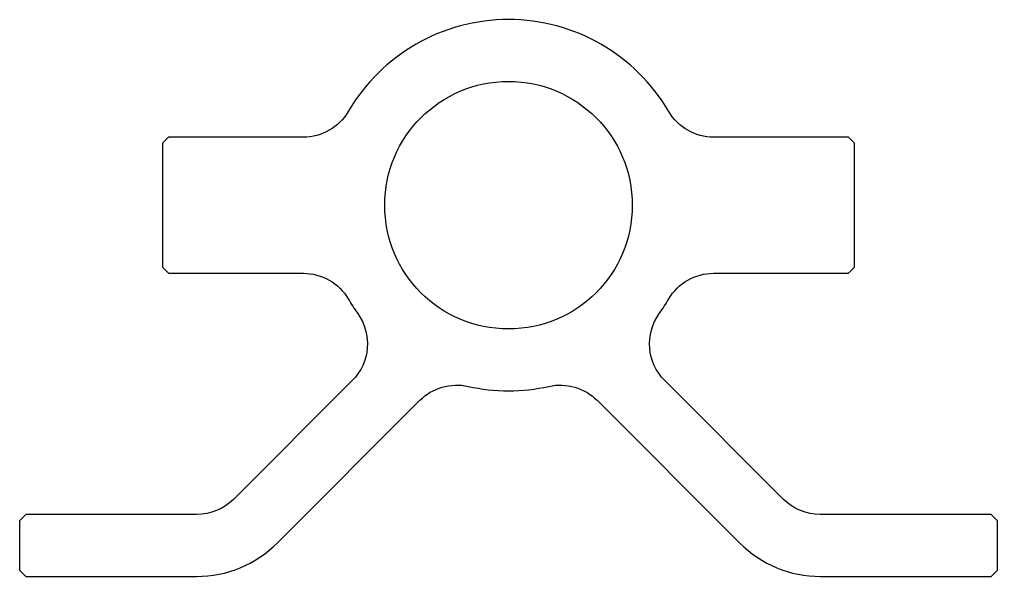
# Model space of a CAD drawing. Header units: millimetres. Extents: x -39.5 to 39.5, y -30 to 15.
import ezdxf

# ---------------------------------------------------------------- set-up
doc = ezdxf.new("R2010")
doc.units = ezdxf.units.MM

msp = doc.modelspace()

# ---------------------------------------------------------------- linework, layer by layer
msp.add_lwpolyline([(27.955, 5), (27.455, 5.5), (16.57, 5.5, -0.266336), (12.945, 7.578, 0.573341), (-12.945, 7.578, -0.266336), (-16.57, 5.5), (-27.455, 5.5), (-27.955, 5), (-27.955, -5), (-27.455, -5.5), (-16.57, -5.5, -0.266336), (-12.945, -7.578, 0.023295), (-12.184, -8.75, -0.367349), (-12.625, -14.169), (-22.226, -23.77, -0.198912), (-25.196, -25), (-39, -25), (-39.5, -25.5), (-39.5, -29.5), (-39, -30), (-25.196, -30, 0.198912), (-18.691, -27.305), (-7.154, -15.769, -0.256695), (-3.269, -14.64, 0.110284), (3.269, -14.64, -0.256695), (7.154, -15.769), (18.691, -27.305, 0.198912), (25.196, -30), (39, -30), (39.5, -29.5), (39.5, -25.5), (39, -25), (25.196, -25, -0.198912), (22.226, -23.77), (12.625, -14.169, -0.367349), (12.184, -8.75, 0.023295), (12.945, -7.578, -0.266336), (16.57, -5.5), (27.455, -5.5), (27.955, -5)], format="xyb", close=True)
msp.add_circle((0, 0), 10)

doc.saveas('drawing.dxf')
